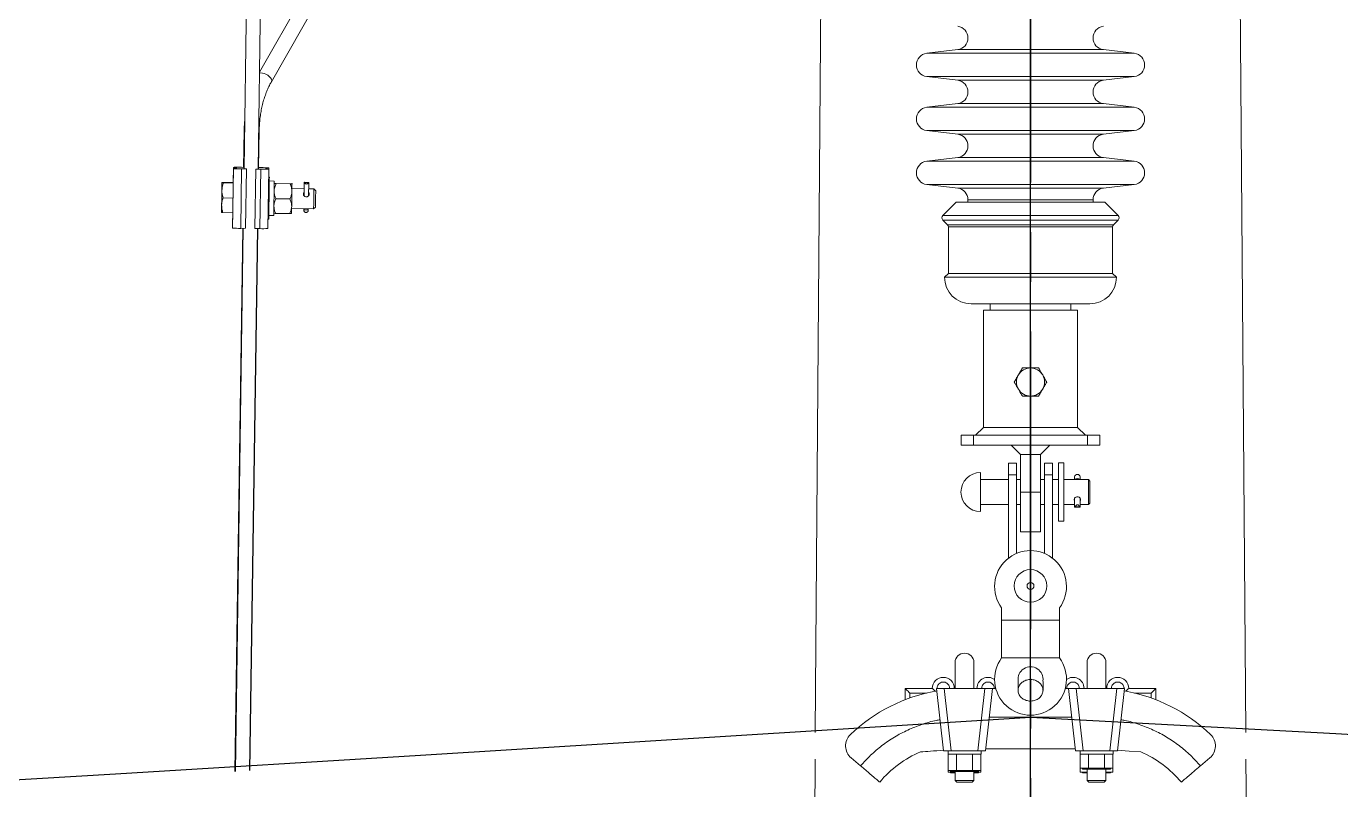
# Model space of a CAD drawing. Header units: millimetres. Extents: x 1587714 to 3094800, y -694377 to -413614.
# Drawn here: x 2205745 to 2206586, y -550197 to -549709 of the extents above; entities that cross this region are included whole.
import ezdxf

# ---------------------------------------------------------------- set-up
doc = ezdxf.new("R2010")
doc.units = ezdxf.units.MM
doc.linetypes.add('CENTER2', pattern=[28.575, 19.05, -3.175, 3.175, -3.175])
doc.layers.add('0_EJES', color=1, linetype='CENTER2')

# ---------------------------------------------------------------- blocks, each defined once
blk = doc.blocks.new('poste ALINEACIÓN vista 1')
at = {"color": 7, "linetype": 'Continuous', "lineweight": 15}
for p, q in [((137.6788, 8585.1144), (131.8002, 9368.3976)), ((-132.2113, 9313.6224), (-137.6788, 8585.1144)), ((-451.4313, 9080.407), (-493.2037, 9007.2507)), ((-485.6416, 9001.1338), (-443.0947, 9075.6472)), ((-501.2828, 9071.0448), (-503.098, 8945.4354)), ((-494.0989, 8945.3048), (-492.2837, 9070.9151)), ((-46.5903, 9021.655), (-66.4097, 9019.2946)), ((66.4097, 9019.2946), (46.5903, 9021.655)), ((-66.4097, 9004.4059), (-46.5903, 9002.0446)), ((46.5903, 9002.0446), (66.4097, 9004.4059)), ((-46.5903, 8987.1558), (-66.4097, 8984.7945)), ((66.4097, 8984.7945), (46.5903, 8987.1558)), ((-503.0528, 8970.0927), (-503.3977, 8946.227)), ((-493.7987, 8946.0887), (-493.4539, 8969.9544)), ((-66.4097, 8969.9057), (-46.5903, 8967.5444)), ((46.5903, 8967.5444), (66.4097, 8969.9057)), ((-46.5903, 8952.6557), (-66.4097, 8950.2944)), ((66.4097, 8950.2944), (46.5903, 8952.6557)), ((-509.8968, 8945.567), (-510.4457, 8907.5755)), ((-509.8968, 8946.3423), (-510.0373, 8936.6196)), ((-507.897, 8945.6729), (-507.897, 8946.1783)), ((-505.3063, 8907.3542), (-504.7573, 8945.3458)), ((-504.7573, 8946.4158), (-503.3958, 8946.3595)), ((-501.5976, 8945.3849), (-504.7573, 8945.3458)), ((-502.1466, 8907.3933), (-501.5976, 8945.3849)), ((-496.1472, 8907.3066), (-495.5982, 8945.2981)), ((-492.4386, 8945.1674), (-495.5982, 8945.2981)), ((-493.7968, 8946.2203), (-492.4386, 8946.2374)), ((-492.9875, 8907.1759), (-492.4386, 8945.1674)), ((-489.2989, 8945.9103), (-489.2989, 8945.4049)), ((-487.8481, 8907.2493), (-487.2991, 8945.2409)), ((-486.9658, 8940.1129), (-487.3731, 8940.1187)), ((-487.3102, 8945.2485), (-487.2991, 8946.0162)), ((-510.03, 8936.3412), (-516.4286, 8936.4337)), ((-510.0261, 8936.6196), (-516.4271, 8936.7121)), ((-483.8265, 8937.6162), (-486.9995, 8937.662)), ((-483.8457, 8936.1075), (-483.8471, 8936.1066)), ((-473.741, 8935.8166), (-482.5793, 8935.9444)), ((-464.7095, 8932.6533), (-472.5146, 8932.7658)), ((-472.4926, 8935.9435), (-472.4704, 8935.9378)), ((-472.4704, 8935.9406), (-472.4729, 8935.9435)), ((-464.671, 8935.2397), (-464.7749, 8928.2483)), ((-464.6485, 8936.7436), (-464.7747, 8928.2473)), ((-464.4176, 8936.8113), (-462.0223, 8936.777)), ((-462.0583, 8936.5128), (-464.3887, 8936.5462)), ((-461.9196, 8928.2035), (-461.7933, 8936.7026)), ((-458.4482, 8932.5627), (-461.8541, 8932.6113)), ((-457.3018, 8931.3821), (-458.4482, 8932.5627)), ((-66.4097, 8935.4056), (-46.5903, 8933.0443)), ((46.5903, 8933.0443), (66.4097, 8935.4056)), ((-510.1697, 8926.6804), (-516.567, 8926.773)), ((-473.8794, 8926.1559), (-482.7176, 8926.2837)), ((-47.5, 8924.0998), (-56.0858, 8915.5139)), ((47.5, 8924.0998), (-47.5, 8924.0998)), ((-40, 8925.5999), (-40, 8924.0998)), ((40, 8924.0998), (40, 8925.5999)), ((56.0858, 8915.5139), (47.5, 8924.0998)), ((-510.3052, 8917.2992), (-516.7039, 8917.3917)), ((-510.3164, 8917.2992), (-510.4457, 8908.3518)), ((-487.3184, 8915.5911), (-484.1454, 8915.5453)), ((-484.1224, 8917.055), (-484.121, 8917.0541)), ((-474.0162, 8916.7746), (-482.8545, 8916.9024)), ((-472.7483, 8916.8891), (-472.7456, 8916.8929)), ((-472.6981, 8920.0667), (-458.6317, 8919.8636)), ((-464.8976, 8919.6595), (-464.8934, 8919.9542)), ((-462.0509, 8919.6185), (-462.0466, 8919.9132)), ((-458.6317, 8919.8636), (-457.4517, 8921.0099)), ((-510.4346, 8908.3432), (-510.4457, 8908.3518)), ((-503.9593, 8907.3714), (-508.9783, 8560.047)), ((-503.6479, 8907.3752), (-508.6668, 8560.068)), ((-502.1466, 8907.3933), (-505.3063, 8907.3542)), ((-499.6571, 8560.6745), (-494.6489, 8907.2446)), ((-499.368, 8560.6936), (-494.3602, 8907.2331)), ((-492.9875, 8907.1759), (-496.1472, 8907.3066)), ((-487.7629, 8913.1469), (-487.3555, 8913.1411)), ((-56.0858, 8912.6862), (-53.0858, 8909.686)), ((-52.5, 8908.2717), (-52.5, 8878.6)), ((52.5, 8878.6), (52.5, 8908.2717)), ((53.0858, 8909.686), (56.0858, 8912.6862)), ((-52.5, 8878.6), (-55, 8876.1004)), ((-55, 8876.1004), (55, 8876.1004)), ((-52.5, 8878.6), (52.5, 8878.6)), ((55, 8876.1004), (52.5, 8878.6)), ((-30.15, 8855.0996), (-30.15, 8780.0997)), ((-30.15, 8855.0996), (0, 8855.0996)), ((-25.75, 8859.1002), (-25.75, 8855.0996)), ((0, 8855.0996), (30.15, 8855.0996)), ((25.75, 8855.0996), (25.75, 8859.1002)), ((30.15, 8780.0997), (30.15, 8855.0996)), ((-30.15, 8780.0997), (-35.15, 8775.0996)), ((30.15, 8780.0997), (-30.15, 8780.0997)), ((35.15, 8775.0996), (30.15, 8780.0997)), ((-44.45, 8768.7501), (-44.45, 8775.0996)), ((-44.45, 8775.0996), (-36.45, 8775.0996)), ((-36.45, 8775.0996), (-36.45, 8768.7501)), ((-36.45, 8775.0996), (36.45, 8775.0996)), ((36.45, 8768.7501), (36.45, 8775.0996)), ((36.45, 8775.0996), (44.45, 8775.0996)), ((44.45, 8775.0996), (44.45, 8768.7501)), ((-36.45, 8768.7501), (-44.45, 8768.7501)), ((-36.45, 8768.7501), (36.45, 8768.7501)), ((-12.35, 8768.7501), (-6.35, 8762.7496)), ((6.35, 8762.7496), (-6.35, 8762.7496)), ((-6.35, 8762.7496), (-6.35, 8738.7503)), ((6.35, 8762.7496), (12.35, 8768.7501)), ((6.35, 8762.7496), (6.35, 8738.7503)), ((44.45, 8768.7501), (36.45, 8768.7501)), ((-9, 8757.286), (-14, 8757.286)), ((-14, 8757.286), (-14, 8749.8435)), ((-9, 8749.8435), (-9, 8757.286)), ((14, 8757.286), (9, 8757.286)), ((9, 8749.8435), (9, 8757.286)), ((14, 8749.8435), (14, 8757.286)), ((21.4036, 8757.4061), (18, 8757.4061)), ((18, 8757.4061), (18, 8720.0936)), ((21.4036, 8757.4061), (21.4036, 8720.0936)), ((-32, 8751.2501), (-32, 8726.2496)), ((-14, 8746.7498), (-32, 8746.7498)), ((-14, 8749.8435), (-14, 8696.5426)), ((-9, 8749.8435), (-14, 8749.8435)), ((-9, 8699.4599), (-9, 8749.8435)), ((-6.35, 8746.7498), (-9, 8746.7498)), ((9, 8746.7498), (6.35, 8746.7498)), ((9, 8749.8435), (14, 8749.8435)), ((9, 8699.4599), (9, 8749.8435)), ((14, 8696.5426), (14, 8749.8435)), ((18, 8746.7498), (14, 8746.7498)), ((37, 8746.7498), (21.4036, 8746.7498)), ((28.1797, 8748.474), (28.1797, 8746.9405)), ((28.1797, 8746.9405), (28.1855, 8746.9538)), ((28.1797, 8746.9405), (28.1797, 8746.7498)), ((28.1855, 8746.9538), (28.1855, 8746.7498)), ((31.8146, 8746.9538), (31.8146, 8746.7498)), ((31.8146, 8746.9538), (31.8203, 8746.9405)), ((31.8203, 8746.9405), (31.8203, 8748.474)), ((31.8203, 8746.7498), (31.8203, 8746.9405)), ((38, 8745.7503), (37, 8746.7498)), ((37, 8745.18), (37, 8746.7498)), ((38, 8745.7503), (38, 8744.3761)), ((6.35, 8738.7503), (-6.35, 8738.7503)), ((-6.35, 8738.7503), (-6.35, 8713.3502)), ((6.35, 8738.7503), (6.35, 8713.3502)), ((37, 8730.75), (37, 8745.18)), ((38, 8744.3761), (38, 8731.7504)), ((-32, 8730.75), (-14, 8730.75)), ((-9, 8730.75), (-6.35, 8730.75)), ((6.35, 8730.75), (9, 8730.75)), ((14, 8730.75), (18, 8730.75)), ((21.4036, 8730.75), (28.1797, 8730.75)), ((28.1797, 8734.6429), (28.1797, 8729.1774)), ((31.5203, 8729.1487), (28.4797, 8729.1487)), ((28.5164, 8729.2556), (31.4836, 8729.2556)), ((31.8203, 8729.1774), (31.8203, 8734.6429)), ((31.8203, 8730.75), (37, 8730.75)), ((37, 8730.75), (38, 8731.7504)), ((-6.35, 8713.3502), (6.35, 8713.3502)), ((18, 8720.0936), (21.4036, 8720.0936)), ((-18.5, 8656.8593), (-18.5, 8664.6289)), ((18.5, 8664.6289), (18.5, 8656.8593)), ((-18.5, 8656.8593), (18.5, 8656.8593)), ((-18.5, 8632.8267), (-18.5, 8656.8593)), ((18.5, 8656.8593), (18.5, 8632.8267)), ((-48.225, 8629.7501), (-48.225, 8613.2497)), ((-36.225, 8613.2497), (-36.225, 8629.7501)), ((-18.5, 8632.8267), (-18.5, 8632.7704)), ((-18.5, 8632.8267), (18.5, 8632.8267)), ((18.5, 8632.7704), (18.5, 8632.8267)), ((36.2213, 8629.7501), (36.2213, 8613.2497)), ((48.2213, 8613.2497), (48.2213, 8629.7501)), ((-80.225, 8613.2497), (-62.8202, 8613.2497)), ((-80.225, 8613.2497), (-80.225, 8605.9712)), ((-60.225, 8613.2497), (-55.6017, 8573.2497)), ((-55.2925, 8613.2497), (-60.225, 8613.2497)), ((-50.6692, 8573.2497), (-55.2925, 8613.2497)), ((-29.1575, 8613.2497), (-55.2925, 8613.2497)), ((-29.1575, 8613.2497), (-33.7808, 8573.2497)), ((-24.225, 8613.2497), (-29.1575, 8613.2497)), ((-24.225, 8613.2497), (-28.8482, 8573.2497)), ((-24.225, 8613.2497), (-22.2424, 8613.2497)), ((-8, 8616.7811), (-8, 8612.0061)), ((8, 8612.0061), (8, 8616.7811)), ((22.2424, 8613.2497), (24.2213, 8613.2497)), ((24.2213, 8613.2497), (28.8445, 8573.2497)), ((29.1538, 8613.2497), (24.2213, 8613.2497)), ((33.777, 8573.2497), (29.1538, 8613.2497)), ((55.2888, 8613.2497), (29.1538, 8613.2497)), ((55.2888, 8613.2497), (50.6655, 8573.2497)), ((60.2213, 8613.2497), (55.2888, 8613.2497)), ((60.2213, 8613.2497), (55.598, 8573.2497)), ((62.8165, 8613.2497), (80.2213, 8613.2497)), ((80.2213, 8613.2497), (80.2213, 8605.9722)), ((-55.6017, 8573.2497), (-50.6692, 8573.2497)), ((-52.775, 8573.2497), (-52.775, 8571.1497)), ((-31.675, 8571.1497), (-52.775, 8571.1497)), ((-52.6173, 8560.7241), (-52.6173, 8571.1497)), ((-50.6692, 8573.2497), (-33.7808, 8573.2497)), ((-47.4211, 8560.7241), (-47.4211, 8571.1497)), ((-37.0288, 8560.7241), (-37.0288, 8571.1497)), ((-33.7808, 8573.2497), (-28.8482, 8573.2497)), ((-31.8327, 8560.7241), (-31.8327, 8571.1497)), ((-31.675, 8571.1497), (-31.675, 8573.2497)), ((-28.6932, 8574.5915), (28.6894, 8574.5915)), ((28.8445, 8573.2497), (33.777, 8573.2497)), ((31.6713, 8573.2497), (31.6713, 8571.1497)), ((52.7713, 8571.1497), (31.6713, 8571.1497)), ((31.829, 8562.1976), (31.829, 8571.1497)), ((33.777, 8573.2497), (50.6655, 8573.2497)), ((37.0251, 8562.1976), (37.0251, 8571.1497)), ((47.4174, 8562.1976), (47.4174, 8571.1497)), ((50.6655, 8573.2497), (55.598, 8573.2497)), ((52.6136, 8562.1976), (52.6136, 8571.1497)), ((52.7713, 8571.1497), (52.7713, 8573.2497)), ((-137.8068, 8568.0665), (-141.5448, 8069.9996)), ((-114.7805, 8568.8199), (-108.6965, 8563.6538)), ((-52.6173, 8560.7241), (-50.0192, 8560.7241)), ((-52.6173, 8559.7504), (-52.6173, 8560.7241)), ((-51.225, 8560.7241), (-51.225, 8560.1243)), ((-50.0192, 8560.7241), (-47.4211, 8560.7241)), ((-42.225, 8560.7241), (-47.4211, 8560.7241)), ((-37.0288, 8560.7241), (-42.225, 8560.7241)), ((-37.0288, 8560.7241), (-34.4308, 8560.7241)), ((-34.4308, 8560.7241), (-31.8327, 8560.7241)), ((-33.225, 8560.1243), (-33.225, 8560.7241)), ((-31.8327, 8559.7504), (-31.8327, 8560.7241)), ((31.829, 8559.7504), (31.829, 8562.1976)), ((34.4271, 8562.1976), (31.829, 8562.1976)), ((33.2213, 8562.1976), (33.2213, 8561.5977)), ((33.2213, 8561.5977), (51.2213, 8561.5977)), ((37.0251, 8562.1976), (34.4271, 8562.1976)), ((36.2213, 8561.5977), (36.2213, 8554.2496)), ((37.0251, 8562.1976), (42.2213, 8562.1976)), ((42.2213, 8562.1976), (47.4174, 8562.1976)), ((47.4174, 8562.1976), (50.0155, 8562.1976)), ((48.2213, 8554.2496), (48.2213, 8561.5977)), ((50.0155, 8562.1976), (52.6136, 8562.1976)), ((51.2213, 8561.5977), (51.2213, 8562.1976)), ((52.6136, 8559.7504), (52.6136, 8562.1976)), ((114.7805, 8568.8199), (108.6965, 8563.6538)), ((141.5448, 8069.9996), (137.8068, 8568.0665)), ((-52.6173, 8559.7504), (-50.0192, 8559.7504)), ((-51.225, 8560.1243), (-33.225, 8560.1243)), ((-51.225, 8559.7504), (-51.225, 8559.1496)), ((-51.225, 8559.1496), (-48.225, 8559.1496)), ((-50.0192, 8559.7504), (-48.225, 8559.7504)), ((-48.225, 8560.1243), (-48.225, 8554.2496)), ((-48.225, 8554.2496), (-47.225, 8553.2502)), ((-48.225, 8554.2496), (-36.225, 8554.2496)), ((-47.225, 8553.2502), (-37.225, 8553.2502)), ((-37.225, 8553.2502), (-36.225, 8554.2496)), ((-36.225, 8554.2496), (-36.225, 8560.1243)), ((-34.4308, 8559.7504), (-36.225, 8559.7504)), ((-36.225, 8559.1496), (-33.225, 8559.1496)), ((-31.8327, 8559.7504), (-34.4308, 8559.7504)), ((-33.225, 8559.1496), (-33.225, 8559.7504)), ((31.829, 8559.7504), (34.4271, 8559.7504)), ((33.2213, 8559.7504), (33.2213, 8559.1496)), ((33.2213, 8559.1496), (36.2213, 8559.1496)), ((34.4271, 8559.7504), (36.2213, 8559.7504)), ((36.2213, 8554.2496), (37.2213, 8553.2502)), ((36.2213, 8554.2496), (48.2213, 8554.2496)), ((37.2213, 8553.2502), (47.2213, 8553.2502)), ((47.2213, 8553.2502), (48.2213, 8554.2496)), ((48.2213, 8559.7504), (50.0155, 8559.7504)), ((48.2213, 8559.1496), (51.2213, 8559.1496)), ((50.0155, 8559.7504), (52.6136, 8559.7504)), ((51.2213, 8559.1496), (51.2213, 8559.7504))]:
    blk.add_line(p, q, dxfattribs=at)
at = {"color": 8, "linetype": 'Continuous', "lineweight": 15}
for p, q in [((-66.4097, 9019.2946), (66.4097, 9019.2946)), ((46.5903, 9021.655), (-46.5903, 9021.655)), ((-66.4097, 9004.4059), (66.4097, 9004.4059)), ((-46.5903, 9002.0446), (46.5903, 9002.0446)), ((-66.4097, 8984.7945), (66.4097, 8984.7945)), ((46.5903, 8987.1558), (-46.5903, 8987.1558)), ((-66.4097, 8969.9057), (66.4097, 8969.9057)), ((-46.5903, 8967.5444), (46.5903, 8967.5444)), ((-66.4097, 8950.2944), (66.4097, 8950.2944)), ((46.5903, 8952.6557), (-46.5903, 8952.6557)), ((-508.7758, 8945.6271), (-508.7668, 8946.2498)), ((-507.9044, 8945.6681), (-507.897, 8946.1783)), ((-503.0984, 8945.4354), (-503.0974, 8945.5022)), ((-488.438, 8945.3334), (-488.429, 8945.9561)), ((-464.7706, 8928.2435), (-464.6444, 8936.7303)), ((-461.9239, 8928.1996), (-461.7977, 8936.6893)), ((-66.4097, 8935.4056), (66.4097, 8935.4056)), ((-46.5903, 8933.0443), (46.5903, 8933.0443)), ((40, 8925.5999), (-40, 8925.5999)), ((-56.0858, 8915.5139), (56.0858, 8915.5139)), ((-56.0858, 8912.6862), (56.0858, 8912.6862)), ((-53.0858, 8909.686), (53.0858, 8909.686)), ((52.5, 8908.2717), (-52.5, 8908.2717)), ((28.1855, 8748.5322), (28.1855, 8746.9538)), ((31.8146, 8748.5322), (31.8146, 8746.9538)), ((28.1855, 8734.6524), (28.1855, 8729.1831)), ((31.8146, 8734.6591), (31.8146, 8729.1831)), ((-77.225, 8607.0889), (-77.225, 8610.2504)), ((-77.225, 8610.2504), (-66.618, 8610.2504)), ((66.618, 8610.2504), (77.2213, 8610.2504)), ((77.2213, 8610.2504), (77.2213, 8607.0899)), ((-26.3632, 8594.7503), (26.3595, 8594.7503))]:
    blk.add_line(p, q, dxfattribs=at)
at = {"color": 8, "linetype": 'Continuous', "lineweight": 15, "flags": 128}
for points in [[(-493.2142, 9006.524), (-492.4671, 9006.6975), (-491.4415, 9006.6699), (-490.2948, 9006.4086), (-489.1122, 9005.9327), (-487.9813, 9005.2766), (-486.9861, 9004.4907), (-486.2003, 9003.6324), (-485.6821, 9002.7646), (-485.4702, 9001.953), (-485.5801, 9001.2568), (-485.6414, 9001.1338)], [(-503.0528, 8970.0927), (-502.9379, 8970.0755), (-502.7421, 8970.0621)], [(-493.743, 8969.9334), (-493.5407, 8969.941), (-493.4539, 8969.9544)]]:
    blk.add_lwpolyline(points, dxfattribs=at)
at = {"color": 7, "linetype": 'Continuous', "lineweight": 15, "flags": 128}
for points in [[(-508.7668, 8946.2498), (-509.4863, 8946.2899), (-509.8513, 8946.3261), (-509.85, 8946.3576), (-509.4825, 8946.3834), (-508.7608, 8946.4034), (-507.7081, 8946.4148), (-506.3591, 8946.4186), (-504.7573, 8946.4158)], [(-504.7573, 8945.3458), (-506.3591, 8945.3887), (-507.7081, 8945.4316), (-508.7608, 8945.4736), (-509.4825, 8945.5136), (-509.85, 8945.5508), (-509.8513, 8945.5823), (-509.4863, 8945.608), (-508.7668, 8945.6271)], [(-503.3971, 8946.2708), (-503.4563, 8946.268), (-503.5865, 8946.2565), (-503.5691, 8946.2432), (-503.4045, 8946.2279), (-503.0974, 8946.2107)], [(-503.0974, 8945.5022), (-503.4045, 8945.4945), (-503.5691, 8945.484), (-503.5865, 8945.4707), (-503.4563, 8945.4554), (-503.1822, 8945.4392), (-502.7723, 8945.4211), (-502.2389, 8945.403), (-501.5976, 8945.3849)], [(-495.5982, 8945.2981), (-494.957, 8945.2981), (-494.4235, 8945.3009), (-494.0136, 8945.3067), (-493.7396, 8945.3152), (-493.6093, 8945.3267), (-493.6267, 8945.34), (-493.7914, 8945.3553), (-494.0984, 8945.3725)], [(-494.0984, 8946.081), (-493.7914, 8946.0887), (-493.6267, 8946.0992), (-493.6093, 8946.1125), (-493.7396, 8946.1278), (-493.7981, 8946.1316)], [(-492.4386, 8946.2374), (-490.8368, 8946.1945), (-489.4877, 8946.1516), (-488.4351, 8946.1097), (-487.7133, 8946.0696), (-487.3458, 8946.0324), (-487.3445, 8946.0009), (-487.7095, 8945.9752), (-488.429, 8945.9561)], [(-488.429, 8945.3334), (-487.7095, 8945.2933), (-487.3445, 8945.2571), (-487.3458, 8945.2256), (-487.7133, 8945.1998), (-488.4351, 8945.1798), (-489.4877, 8945.1684), (-490.8368, 8945.1646), (-492.4386, 8945.1674)], [(-486.9658, 8940.1129), (-486.9658, 8940.111), (-486.9685, 8939.8926), (-486.9763, 8939.3128), (-486.9893, 8938.3858), (-487.0069, 8937.1394), (-487.0287, 8935.6059), (-487.0541, 8933.8263), (-487.0824, 8931.8513), (-487.1128, 8929.7341), (-487.1445, 8927.5321), (-487.1767, 8925.3043), (-487.2085, 8923.1137), (-487.2389, 8921.0185), (-487.2672, 8919.0758), (-487.2926, 8917.3402), (-487.3144, 8915.8572), (-487.332, 8914.668), (-487.3449, 8913.8049), (-487.3529, 8913.2918), (-487.3555, 8913.1411)], [(-517.3485, 8931.6157), (-517.3647, 8930.4847), (-517.3818, 8929.2954), (-517.3994, 8928.0671), (-517.4174, 8926.8225), (-517.4354, 8925.5818), (-517.453, 8924.3668), (-517.47, 8923.1976), (-517.4861, 8922.0942)], [(-517.4837, 8922.5119), (-517.4675, 8923.643), (-517.4504, 8924.8322), (-517.4327, 8926.0606), (-517.4148, 8927.3051), (-517.3968, 8928.5458), (-517.3792, 8929.7608), (-517.3622, 8930.93), (-517.3461, 8932.0334)], [(-517.2785, 8936.5844), (-517.2798, 8936.4718), (-517.2835, 8936.1981), (-517.2895, 8935.768), (-517.2976, 8935.1882), (-517.3078, 8934.4701), (-517.3198, 8933.6261), (-517.3334, 8932.6686), (-517.3485, 8931.6157)], [(-517.3461, 8932.0334), (-517.3313, 8933.051), (-517.3178, 8933.9665), (-517.3061, 8934.7638), (-517.2963, 8935.4295), (-517.2885, 8935.9521), (-517.2829, 8936.323), (-517.2795, 8936.5348), (-517.2785, 8936.5844)], [(-483.8265, 8937.6162), (-483.827, 8937.5685), (-483.8318, 8937.2061), (-483.8416, 8936.5004), (-483.856, 8935.4743), (-483.8747, 8934.1592), (-483.897, 8932.5989), (-483.9221, 8930.8442), (-483.9493, 8928.9511), (-483.9777, 8926.9809), (-484.0064, 8924.9982), (-484.0344, 8923.067), (-484.0608, 8921.2493), (-484.0849, 8919.6042), (-484.1057, 8918.1851), (-484.1226, 8917.0369), (-484.1351, 8916.1986), (-484.1428, 8915.697), (-484.1454, 8915.5453)], [(-472.678, 8921.4467), (-472.6619, 8922.5501), (-472.6449, 8923.7193), (-472.6273, 8924.9343), (-472.6093, 8926.175), (-472.5914, 8927.4205), (-472.5737, 8928.6479), (-472.5565, 8929.8371), (-472.5403, 8930.9682)], [(-472.5403, 8930.9682), (-472.5253, 8932.021), (-472.5116, 8932.9785), (-472.4996, 8933.8235), (-472.4895, 8934.5416), (-472.4814, 8935.1205), (-472.4754, 8935.5506), (-472.4717, 8935.8243), (-472.4704, 8935.9378)], [(-458.6317, 8919.8636), (-458.6306, 8919.9227), (-458.6247, 8920.3109), (-458.6138, 8921.0423), (-458.5987, 8922.0742), (-458.5801, 8923.3474), (-458.5592, 8924.7864), (-458.5372, 8926.3085), (-458.5153, 8927.8249), (-458.4949, 8929.2477), (-458.477, 8930.4942), (-458.4629, 8931.4917), (-458.4533, 8932.1831), (-458.4486, 8932.5274), (-458.4482, 8932.5627)], [(-457.4517, 8921.0099), (-457.4493, 8921.1549), (-457.442, 8921.6412), (-457.4303, 8922.4375), (-457.4149, 8923.4904), (-457.3969, 8924.7273), (-457.3775, 8926.0653), (-457.3581, 8927.411), (-457.34, 8928.6746), (-457.3243, 8929.7694), (-457.3122, 8930.621), (-457.3046, 8931.1703), (-457.3018, 8931.3811), (-457.3018, 8931.3821)], [(-517.4837, 8922.5119), (-517.4988, 8921.4591), (-517.5125, 8920.5016), (-517.5244, 8919.6576), (-517.5346, 8918.9395), (-517.5427, 8918.3596), (-517.5486, 8917.9295), (-517.5523, 8917.6558), (-517.5537, 8917.5433)], [(-517.4861, 8922.0942), (-517.501, 8921.0767), (-517.5144, 8920.1611), (-517.5261, 8919.3639), (-517.5359, 8918.6982), (-517.5437, 8918.1756), (-517.5494, 8917.8046), (-517.5527, 8917.5929), (-517.5537, 8917.5433)], [(-472.7456, 8916.8957), (-472.7446, 8916.9453), (-472.7413, 8917.1571), (-472.7356, 8917.528), (-472.7278, 8918.0506), (-472.718, 8918.7163), (-472.7062, 8919.5136), (-472.6928, 8920.4291), (-472.678, 8921.4467)], [(-462.065, 8918.6629), (-462.0635, 8918.7611), (-462.0585, 8919.0978), (-462.0509, 8919.6185)], [(-80.225, 8613.2497), (-80.1673, 8613.1924), (-79.9966, 8613.0217), (-79.7194, 8612.7442), (-79.3463, 8612.3713), (-78.8917, 8611.9164), (-78.373, 8611.3976), (-77.8103, 8610.835), (-77.225, 8610.2504)], [(77.2213, 8610.2504), (77.7422, 8610.7711), (78.2473, 8611.2765), (78.7213, 8611.7505), (79.1496, 8612.1787), (79.5194, 8612.5478), (79.8194, 8612.8482), (80.0404, 8613.0694), (80.1757, 8613.2048), (80.2213, 8613.2497)], [(55.645, 8573.6569), (63.154, 8573.1448), (70.4934, 8572.6451)]]:
    blk.add_lwpolyline(points, dxfattribs=at)
at = {"color": 7, "linetype": 'Continuous', "lineweight": 15}
for radius in [10.4648, 2.2147]:
    blk.add_circle((0, 8678.75), radius, dxfattribs=at)
for centre, radius, start, end in [((-47.5, 9029.1), 7.5, 276.9667647, 83.0332353), ((47.5, 9029.1), 7.5, 96.9667647, 263.0332353), ((-65.5, 9011.85), 7.5, 96.9667647, 263.0332353), ((65.5, 9011.85), 7.5, 276.9667647, 83.0332353), ((-47.5, 8994.6), 7.5, 276.9667647, 83.0332353), ((47.5, 8994.6), 7.5, 96.9667647, 263.0332353), ((-65.5, 8977.35), 7.5, 96.9667647, 263.0332353), ((65.5, 8977.35), 7.5, 276.9667647, 83.0332353), ((-47.5, 8960.1), 7.5, 276.9667647, 83.0332353), ((47.5, 8960.1), 7.5, 96.9667647, 263.0332353), ((-65.5, 8942.85), 7.5, 96.9667647, 263.0332353), ((65.5, 8942.85), 7.5, 276.9667647, 83.0332353), ((-508.7301, 8941.371), 4.879, 80.1676555, 90.4311373), ((-508.5953, 8950.6548), 5.0307, 268.045699, 277.9790517), ((-488.6005, 8940.9276), 5.0314, 88.0459086, 97.9784301), ((-488.4657, 8950.213), 4.8798, 260.1684951, 270.4309389), ((-47.5, 8925.6), 7.5, 0, 83.0332353), ((47.5, 8925.6), 7.5, 96.9667647, 180), ((-463.4489, 8921.3964), 2.2618, 230.1698009, 308.1796151), ((-54.6716, 8914.1), 2, 135, 225), ((54.6716, 8914.1), 2, 315, 45), ((-505.4566, 8963.6658), 56.3118, 264.9169895, 270.1528698), ((-491.2279, 8963.9054), 56.7568, 268.2233384, 273.4138572), ((-54.5, 8908.2716), 2, 0, 45), ((54.5, 8908.2716), 2, 135, 180), ((-38, 8876.1), 17, 180, 270), ((38, 8876.1), 17, 270, 0), ((0, 8809.1), 9, 150, 210), ((0, 8809.1), 9, 90, 150), ((0, 8809.1), 9, 30, 90), ((0, 8809.1), 9, 330, 30), ((0, 8809.1), 9, 210, 270), ((0, 8809.1), 9, 270, 330), ((-32, 8738.75), 12.5, 90, 270), ((28.4797, 8748.4736), 0.3, 168.7646984, 180), ((30, 8748.1716), 1.85, 11.2353016, 168.7646984), ((30, 8742.7098), 4.6157, 66.8508267, 113.1491733), ((31.5203, 8748.4736), 0.3, 0, 11.2353016), ((0, 8678.2941), 23, 323.5473182, 216.4526818), ((-42.225, 8629.75), 6, 0, 180), ((0, 8619.1044), 23, 143.5473182, 36.4526818), ((42.2213, 8629.75), 6, 0, 180), ((-55.7914, 8613.25), 7.0288, 0, 180), ((-27.2123, 8613.25), 7.0288, 53.1688475, 180), ((0, 8619.1044), 8, 351.8703518, 188.1296593), ((27.2086, 8613.25), 7.0288, 0, 126.7929304), ((55.7877, 8613.25), 7.0288, 0, 180), ((-41.5, 8506.5981), 106.6519, 100.0095271, 133.727004), ((41.5, 8506.5981), 106.6519, 46.272996, 79.992465), ((-108.308, 8576.4428), 10, 133.727004, 229.6656879), ((108.308, 8576.4428), 10, 310.3343121, 46.272996), ((-41.5, 8506.5981), 72.1519, 113.5502591, 139.6625587), ((41.5, 8506.5981), 72.1519, 40.3370873, 66.3002151)]:
    blk.add_arc(centre, radius, start, end, dxfattribs=at)
for centre, major_axis, ratio, start_param, end_param in [((-464.4185, 8936.7405), (0.23, -0.0033), 0.3073183, 1.57117447, 3.33329992), ((-463.2199, 8936.7945), (1.4498, -0.0211), 0.3073183, 3.33329992, 3.77933843), ((-463.202, 8937.9992), (0.0362, 2.47), 0.58697641, 2.20828638, 4.07514376), ((-463.2199, 8936.7945), (1.4498, -0.0211), 0.3073183, 5.64619581, 6.09223432), ((-462.0233, 8936.7059), (0.23, -0.0033), 0.3073183, 6.09223432, 7.85435978), ((28.4797, 8729.1778), (0.3, 0), 0.0970864, 2.94549965, 4.71238898), ((30, 8729.1485), (1.85, 0), 0.0970864, 2.50131346, 2.94549965), ((30, 8727.2239), (0, 3.4011), 0.54393993, 5.35266817, 7.21370244), ((30, 8729.1485), (1.85, 0), 0.0970864, 0.19609301, 0.64027919), ((31.5203, 8729.1778), (0.3, 0), 0.0970864, 4.71238898, 6.47927831)]:
    blk.add_ellipse(centre, major_axis=major_axis, ratio=ratio, start_param=start_param, end_param=end_param, dxfattribs=at)
for points, knots in [([(-493.4539, 8969.9544), (-493.4393, 8970.6094), (-493.3966, 8972.5239), (-493.1833, 8975.6913), (-492.7527, 8979.4217), (-492.1369, 8983.0854), (-491.3454, 8986.6553), (-490.3834, 8990.1048), (-489.2609, 8993.4101), (-487.9862, 8996.5439), (-486.7652, 8999.1101), (-485.9485, 9000.581), (-485.6416, 9001.1338)], [0, 0, 0, 0, 0.05720284, 0.16720104, 0.27718313, 0.38707294, 0.49688884, 0.60652378, 0.71597859, 0.82524822, 0.93432137, 1, 1, 1, 1]), ([(-502.6375, 8977.2986), (-502.7536, 8976.0076), (-502.969, 8973.6131), (-503.0264, 8971.2032), (-503.0528, 8970.0927)], [0, 0, 0, 0, 0.53917989, 1, 1, 1, 1]), ([(-517.3485, 8931.6157), (-517.228, 8932.8745), (-517.0716, 8934.508), (-516.5486, 8936.0744), (-516.4286, 8936.4337)], [0, 0, 0, 0, 0.77060188, 1, 1, 1, 1]), ([(-516.567, 8926.773), (-516.8923, 8927.9782), (-517.324, 8929.5774), (-517.3436, 8931.2128), (-517.3485, 8931.6157)], [0, 0, 0, 0, 0.7536603, 1, 1, 1, 1]), ([(-517.2785, 8936.5844), (-517.2775, 8936.5879), (-517.2696, 8936.6145), (-517.0836, 8936.6569), (-516.6472, 8936.6936), (-516.4271, 8936.7121)], [0, 0, 0, 0, 0.070096751, 0.530786031, 1, 1, 1, 1]), ([(-516.4286, 8936.4337), (-516.6662, 8936.4594), (-517.1458, 8936.5112), (-517.234, 8936.5598), (-517.2785, 8936.5844)], [0, 0, 0, 0, 0.49545736, 1, 1, 1, 1]), ([(-482.5793, 8935.9444), (-482.9236, 8935.198), (-483.6247, 8933.6779), (-483.9034, 8932.0132), (-483.9179, 8931.1551), (-483.9183, 8931.1322)], [0, 0, 0, 0, 0.48433526, 0.98624599, 1, 1, 1, 1]), ([(-483.9183, 8931.1322), (-483.8797, 8930.4554), (-483.8011, 8929.0775), (-483.2541, 8927.4691), (-482.8386, 8926.551), (-482.7176, 8926.2837)], [0, 0, 0, 0, 0.40628228, 0.82717026, 1, 1, 1, 1]), ([(-483.8484, 8936.1018), (-483.8471, 8936.0986), (-483.8382, 8936.0779), (-483.63, 8936.0358), (-483.1224, 8935.9857), (-482.7136, 8935.9546), (-482.5793, 8935.9444)], [0, 0, 0, 0, 0.06653107, 0.43528226, 0.81454958, 1, 1, 1, 1]), ([(-472.5403, 8930.9682), (-472.5983, 8930.2927), (-472.7163, 8928.9175), (-473.3092, 8927.3255), (-473.7509, 8926.4196), (-473.8794, 8926.1559)], [0, 0, 0, 0, 0.40627298, 0.82716876, 1, 1, 1, 1]), ([(-472.4704, 8935.9378), (-472.4717, 8935.9346), (-472.4807, 8935.9137), (-472.6894, 8935.8766), (-473.1976, 8935.8421), (-473.6067, 8935.8229), (-473.741, 8935.8166)], [0, 0, 0, 0, 0.0665309, 0.43528441, 0.81455071, 1, 1, 1, 1]), ([(-473.741, 8935.8166), (-473.4182, 8935.061), (-472.7609, 8933.522), (-472.5299, 8931.8461), (-472.5401, 8930.9907), (-472.5403, 8930.9682)], [0, 0, 0, 0, 0.48434079, 0.9863951, 1, 1, 1, 1]), ([(-517.4861, 8922.0942), (-517.4834, 8922.2055), (-517.4635, 8923.0476), (-517.2545, 8924.6322), (-516.7976, 8926.055), (-516.567, 8926.773)], [0, 0, 0, 0, 0.07013034, 0.53077772, 1, 1, 1, 1]), ([(-516.7039, 8917.3917), (-516.9305, 8918.1569), (-517.3879, 8919.7012), (-517.4531, 8921.2918), (-517.4861, 8922.0942)], [0, 0, 0, 0, 0.49547742, 1, 1, 1, 1]), ([(-482.7176, 8926.2837), (-483.0619, 8925.5593), (-483.7628, 8924.084), (-484.0409, 8922.464), (-484.0556, 8921.6336), (-484.056, 8921.6117)], [0, 0, 0, 0, 0.48439938, 0.98638148, 1, 1, 1, 1]), ([(-473.8794, 8926.1559), (-473.5565, 8925.4215), (-472.899, 8923.9259), (-472.6676, 8922.3028), (-472.6777, 8921.4689), (-472.678, 8921.4467)], [0, 0, 0, 0, 0.48433642, 0.98624034, 1, 1, 1, 1]), ([(-463.3566, 8927.5349), (-463.562, 8927.5585), (-463.9724, 8927.6054), (-464.5187, 8927.9248), (-464.9425, 8928.3822), (-465.1927, 8928.9387), (-465.2272, 8929.5015), (-465.0799, 8929.9913), (-464.8504, 8930.2254), (-464.7439, 8930.334)], [0, 0, 0, 0, 0.14431257, 0.2884329, 0.43666614, 0.58771486, 0.73450979, 0.87682608, 1, 1, 1, 1]), ([(-461.8887, 8930.293), (-461.7788, 8930.1714), (-461.5452, 8929.9131), (-461.4254, 8929.3948), (-461.498, 8928.8388), (-461.7673, 8928.3111), (-462.2057, 8927.873), (-462.7607, 8927.5817), (-463.1663, 8927.5499), (-463.3566, 8927.5349)], [0, 0, 0, 0, 0.13278721, 0.28233321, 0.42601259, 0.56849988, 0.71545048, 0.86646819, 1, 1, 1, 1]), ([(-517.5537, 8917.5433), (-517.5527, 8917.5398), (-517.5451, 8917.5133), (-517.3596, 8917.4644), (-516.9238, 8917.4161), (-516.7039, 8917.3917)], [0, 0, 0, 0, 0.07009428, 0.53078982, 1, 1, 1, 1]), ([(-484.1195, 8917.0541), (-484.1189, 8917.0528), (-484.1081, 8917.0324), (-483.9027, 8916.9944), (-483.3978, 8916.9436), (-482.9888, 8916.9126), (-482.8545, 8916.9024)], [0, 0, 0, 0, 0.02558531, 0.41051043, 0.80641293, 1, 1, 1, 1]), ([(-484.056, 8921.6117), (-484.0172, 8920.9544), (-483.9382, 8919.6161), (-483.3915, 8918.0532), (-482.9755, 8917.1617), (-482.8545, 8916.9024)], [0, 0, 0, 0, 0.40627247, 0.82728828, 1, 1, 1, 1]), ([(-472.678, 8921.4467), (-472.7358, 8920.7908), (-472.8536, 8919.4553), (-473.446, 8917.9094), (-473.8877, 8917.0304), (-474.0162, 8916.7746)], [0, 0, 0, 0, 0.40631674, 0.82726385, 1, 1, 1, 1]), ([(-472.7456, 8916.8957), (-472.7469, 8916.8926), (-472.756, 8916.8717), (-472.9646, 8916.8363), (-473.4728, 8916.7999), (-473.8819, 8916.7809), (-474.0162, 8916.7746)], [0, 0, 0, 0, 0.06653119, 0.43528007, 0.8145504, 1, 1, 1, 1]), ([(-464.9205, 8919.9551), (-464.9219, 8919.858), (-464.9255, 8919.6023), (-464.9303, 8919.2688), (-464.9331, 8919.062), (-464.9343, 8918.9931), (-464.9342, 8918.9794), (-464.9344, 8918.9709), (-464.9344, 8918.9641), (-464.9344, 8918.9513), (-464.9334, 8918.8627), (-464.918, 8918.7079), (-464.847, 8918.4285), (-464.6803, 8918.1005), (-464.3568, 8917.7683), (-463.9103, 8917.5421), (-463.3913, 8917.4809), (-462.9127, 8917.5999), (-462.5513, 8917.8286), (-462.3128, 8918.0853), (-462.1672, 8918.3363), (-462.0913, 8918.5365), (-462.0696, 8918.651), (-462.0625, 8918.6887)], [0, 0, 0, 0, 0.04988684, 0.13133109, 0.21279446, 0.25394079, 0.27528303, 0.27893821, 0.28096327, 0.28289626, 0.28727075, 0.32532376, 0.36140863, 0.43210636, 0.50825391, 0.59160241, 0.67969375, 0.76623581, 0.83500572, 0.89275163, 0.94125482, 0.98066419, 1, 1, 1, 1]), ([(-464.8998, 8919.8483), (-464.9007, 8919.7881), (-464.9042, 8919.5392), (-464.9095, 8919.1738), (-464.9141, 8918.8342), (-464.9154, 8918.7647), (-464.9154, 8918.7462), (-464.9154, 8918.7459)], [0, 0, 0, 0, 0.09568005, 0.39527195, 0.69488472, 0.99478938, 1, 1, 1, 1]), ([(-464.9016, 8919.6767), (-464.9032, 8919.5712), (-464.9071, 8919.2976), (-464.9122, 8918.9547), (-464.9147, 8918.791), (-464.9152, 8918.758), (-464.9153, 8918.7495), (-464.9153, 8918.7512), (-464.9153, 8918.7516)], [0, 0, 0, 0, 0.204926359, 0.531690994, 0.863221467, 0.946483408, 0.986046184, 1, 1, 1, 1]), ([(-462.0602, 8918.7096), (-462.0602, 8918.7096), (-462.0602, 8918.7096), (-462.06, 8918.7214), (-462.0598, 8918.7391), (-462.0587, 8918.8159), (-462.0586, 8918.8231)], [0, 0, 0, 0, 0.00328271, 0.18242967, 0.92363909, 1, 1, 1, 1]), ([(-37.9674, 8859.1002), (-37.9575, 8859.1002), (-37.9346, 8859.1002), (-37.4305, 8859.1002), (-36.5292, 8859.1002), (-35.2298, 8859.1002), (-33.5677, 8859.1002), (-31.5705, 8859.1002), (-29.05, 8859.1002), (-25.9375, 8859.1002), (-22.2478, 8859.1002), (-19.5477, 8859.1002), (-18.2182, 8859.1002)], [0, 0, 0, 0, 0.07381602, 0.17019362, 0.26655657, 0.36293259, 0.45929368, 0.5536642, 0.64801837, 0.76872691, 0.8861238, 1, 1, 1, 1]), ([(-18.2182, 8859.1002), (-16.8363, 8859.1002), (-14.03, 8859.1002), (-9.4654, 8859.1002), (-5.0287, 8859.1002), (-0.8374, 8859.1002), (3.0324, 8859.1002), (6.8984, 8859.1002), (10.7176, 8859.1002), (14.4234, 8859.1002), (17.9502, 8859.1002), (21.267, 8859.1002), (24.6279, 8859.1002), (27.9099, 8859.1002), (30.9356, 8859.1002), (33.4314, 8859.1002), (35.4231, 8859.1002), (36.916, 8859.1002), (37.7242, 8859.1002), (38.0346, 8859.1002), (37.9776, 8859.1002), (37.9674, 8859.1002)], [0, 0, 0, 0, 0.05889192, 0.11960332, 0.18201813, 0.23081787, 0.27961119, 0.32944931, 0.37928065, 0.42911924, 0.47895032, 0.52774984, 0.57654392, 0.63896461, 0.69967731, 0.75856124, 0.81745046, 0.87816437, 0.94057806, 0.98937928, 1, 1, 1, 1]), ([(-7.7942, 8813.6004), (-7.8558, 8813.4936), (-8.3217, 8812.6854), (-9.2016, 8811.1627), (-9.993, 8809.7918), (-10.3923, 8809.1)], [0, 0, 0, 0, 0.07015531, 0.53082231, 1, 1, 1, 1]), ([(-5.1961, 8818.0999), (-5.6181, 8817.3689), (-6.4695, 8815.894), (-7.35, 8814.3695), (-7.7942, 8813.6004)], [0, 0, 0, 0, 0.49553939, 1, 1, 1, 1]), ([(0, 8818.0999), (-0.1232, 8818.0999), (-1.0559, 8818.0999), (-2.8145, 8818.0999), (-4.3974, 8818.0999), (-5.1961, 8818.0999)], [0, 0, 0, 0, 0.07009193, 0.53078205, 1, 1, 1, 1]), ([(5.1962, 8818.0999), (4.3523, 8818.0999), (2.6491, 8818.0999), (0.8884, 8818.0999), (0, 8818.0999)], [0, 0, 0, 0, 0.49545712, 1, 1, 1, 1]), ([(7.7942, 8813.6004), (7.6005, 8813.9358), (6.7213, 8815.4579), (5.8643, 8816.9424), (5.1962, 8818.0999)], [0, 0, 0, 0, 0.220309651, 1, 1, 1, 1]), ([(10.3923, 8809.1), (10.2263, 8809.3876), (9.3805, 8810.8524), (8.501, 8812.376), (7.7942, 8813.6004)], [0, 0, 0, 0, 0.19632388, 1, 1, 1, 1]), ([(-10.3923, 8809.1), (-9.7239, 8807.9427), (-8.8666, 8806.4581), (-7.9879, 8804.9353), (-7.7942, 8804.5996)], [0, 0, 0, 0, 0.7795682, 1, 1, 1, 1]), ([(-7.7942, 8804.5996), (-7.0874, 8803.3755), (-6.2079, 8801.8523), (-5.3622, 8800.3878), (-5.1961, 8800.1002)], [0, 0, 0, 0, 0.80364557, 1, 1, 1, 1]), ([(5.1962, 8800.1002), (5.6181, 8800.8311), (6.4695, 8802.3061), (7.35, 8803.8306), (7.7942, 8804.5996)], [0, 0, 0, 0, 0.4955366, 1, 1, 1, 1]), ([(7.7942, 8804.5996), (7.8558, 8804.7065), (8.3217, 8805.5146), (9.2016, 8807.0374), (9.993, 8808.4083), (10.3923, 8809.1)], [0, 0, 0, 0, 0.07015531, 0.53082231, 1, 1, 1, 1]), ([(-5.1961, 8800.1002), (-4.3523, 8800.1002), (-2.649, 8800.1002), (-0.8883, 8800.1002), (0, 8800.1002)], [0, 0, 0, 0, 0.49545712, 1, 1, 1, 1]), ([(0, 8800.1002), (0.1232, 8800.1002), (1.0559, 8800.1002), (2.8145, 8800.1002), (4.3974, 8800.1002), (5.1962, 8800.1002)], [0, 0, 0, 0, 0.07008628, 0.53078204, 1, 1, 1, 1]), ([(28, 8733.9896), (28.0214, 8734.1706), (28.0642, 8734.5325), (28.3973, 8735.0532), (28.8929, 8735.4743), (29.5225, 8735.7312), (30.2015, 8735.7746), (30.848, 8735.6051), (31.4029, 8735.2563), (31.8134, 8734.7683), (32.0132, 8734.2159), (32.0169, 8733.7333), (31.8742, 8733.4909), (31.8203, 8733.3993)], [0, 0, 0, 0, 0.09336251, 0.1866478, 0.28165492, 0.37804425, 0.47247495, 0.56465542, 0.65774074, 0.75349513, 0.84959608, 0.94314957, 1, 1, 1, 1]), ([(28.1797, 8733.4021), (28.1418, 8733.4535), (28.0161, 8733.6241), (28.0066, 8733.8393), (28, 8733.9896)], [0, 0, 0, 0, 0.30150569, 1, 1, 1, 1]), ([(-60.68, 8611.4577), (-60.7332, 8611.4872), (-61.1683, 8611.7283), (-61.7565, 8612.272), (-62.391, 8612.826), (-62.7526, 8613.182), (-62.7977, 8613.2272), (-62.8202, 8613.2497)], [0, 0, 0, 0, 0.04352653, 0.3557322, 0.60909009, 0.80557256, 1, 1, 1, 1]), ([(-7.9946, 8616.6857), (-7.9966, 8616.7204), (-8.0209, 8617.1499), (-7.9681, 8617.5789), (-7.9196, 8617.9732)], [0, 0, 0, 0, 0.08066967, 1, 1, 1, 1]), ([(8, 8612.008), (7.9116, 8611.233), (7.7347, 8609.683), (6.3553, 8607.6208), (4.325, 8606.0516), (1.7889, 8605.1562), (-0.9439, 8605.0311), (-3.5714, 8605.6943), (-5.7961, 8607.0689), (-7.3675, 8608.9985), (-7.9383, 8610.7541), (-8.0473, 8612.5369), (-7.6941, 8614.3351), (-6.3663, 8616.3958), (-4.3221, 8617.9654), (-1.7897, 8618.8607), (0.9442, 8618.9858), (3.571, 8618.3225), (5.7976, 8616.9481), (7.3621, 8615.0182), (7.9527, 8613.2633), (7.9909, 8612.2499), (8, 8612.008)], [0, 0, 0, 0, 0.05368229, 0.10736233, 0.16105353, 0.21473674, 0.2684234, 0.32211168, 0.37579656, 0.42948177, 0.4831653, 0.49998269, 0.55368237, 0.6073624, 0.66105404, 0.7147367, 0.76842396, 0.82211167, 0.87579725, 0.92948147, 0.983165, 1, 1, 1, 1]), ([(7.9196, 8617.9732), (7.9892, 8617.5766), (8.0648, 8617.1453), (7.9888, 8616.7217), (7.9827, 8616.6877)], [0, 0, 0, 0, 0.91974975, 1, 1, 1, 1]), ([(60.5254, 8611.3652), (60.8092, 8611.5532), (61.3388, 8611.9041), (61.9525, 8612.4348), (62.4261, 8612.8656), (62.7523, 8613.1855), (62.7955, 8613.2287), (62.8165, 8613.2497)], [0, 0, 0, 0, 0.23575806, 0.43994365, 0.62669132, 0.81874136, 1, 1, 1, 1]), ([(-70.4449, 8572.6489), (-68.3217, 8572.7931), (-63.3895, 8573.1281), (-58.4576, 8573.465), (-55.6487, 8573.6569)], [0, 0, 0, 0, 0.43048273, 1, 1, 1, 1]), ([(-108.6965, 8563.6538), (-108.0109, 8563.0716), (-106.6398, 8561.9071), (-104.6395, 8560.2098), (-102.7577, 8558.6111), (-101.0403, 8557.1539), (-99.5449, 8555.8832), (-98.3055, 8554.8305), (-97.3602, 8554.0292), (-96.7554, 8553.5148), (-96.4841, 8553.284), (-96.5277, 8553.3214), (-96.538, 8553.3303)], [0, 0, 0, 0, 0.107403401, 0.214792379, 0.322197994, 0.429591365, 0.537002132, 0.644407223, 0.751801093, 0.859203781, 0.966603192, 1, 1, 1, 1]), ([(108.6965, 8563.6538), (108.0109, 8563.0716), (106.6398, 8561.9071), (104.6396, 8560.2098), (102.7577, 8558.6111), (101.0404, 8557.1539), (99.5449, 8555.8832), (98.3055, 8554.8306), (97.3603, 8554.0292), (96.7554, 8553.5148), (96.4842, 8553.284), (96.5277, 8553.3214), (96.538, 8553.3303)], [0, 0, 0, 0, 0.10740987, 0.21480354, 0.32221555, 0.42961412, 0.53703012, 0.64444133, 0.75184035, 0.85924875, 0.96665373, 1, 1, 1, 1])]:
    blk.add_open_spline(points, degree=3, knots=knots, dxfattribs=at)
at = {"color": 8, "linetype": 'Continuous', "lineweight": 15}
for points, knots in [([(-59.7862, 8613.2497), (-59.7966, 8613.345), (-59.8501, 8613.8331), (-59.5904, 8614.7115), (-59.0171, 8615.7716), (-58.1104, 8616.6227), (-56.9959, 8617.1584), (-55.7914, 8617.3378), (-54.5868, 8617.1584), (-53.4723, 8616.6227), (-52.5656, 8615.7716), (-51.9924, 8614.7115), (-51.7326, 8613.8331), (-51.7861, 8613.345), (-51.7966, 8613.2497)], [0, 0, 0, 0, 0.02275975, 0.11646172, 0.21015164, 0.30824945, 0.40632263, 0.49999906, 0.59367782, 0.691751, 0.78984882, 0.88353757, 0.97724005, 1, 1, 1, 1]), ([(-31.2071, 8613.2497), (-31.2176, 8613.345), (-31.2711, 8613.8331), (-31.0113, 8614.7115), (-30.4381, 8615.7716), (-29.5314, 8616.6227), (-28.4169, 8617.1584), (-27.2123, 8617.3378), (-26.0078, 8617.1584), (-24.8933, 8616.6227), (-23.9866, 8615.7716), (-23.4134, 8614.7115), (-23.1535, 8613.8331), (-23.2071, 8613.345), (-23.2175, 8613.2497)], [0, 0, 0, 0, 0.02275974, 0.11646166, 0.21015036, 0.30824983, 0.40632296, 0.49999934, 0.59367805, 0.69175118, 0.78984893, 0.88353764, 0.97724006, 1, 1, 1, 1]), ([(23.2138, 8613.2497), (23.2034, 8613.345), (23.1499, 8613.8331), (23.4096, 8614.7115), (23.9829, 8615.7716), (24.8896, 8616.6227), (26.0041, 8617.1584), (27.2086, 8617.3378), (28.4131, 8617.1584), (29.5277, 8616.6227), (30.4344, 8615.7716), (31.0076, 8614.7115), (31.2674, 8613.8331), (31.2139, 8613.345), (31.2034, 8613.2497)], [0, 0, 0, 0, 0.02275975, 0.11646173, 0.21015049, 0.30825003, 0.40632321, 0.49999965, 0.59367608, 0.69174927, 0.7898488, 0.88353756, 0.97724005, 1, 1, 1, 1]), ([(51.7929, 8613.2497), (51.7824, 8613.345), (51.7289, 8613.8331), (51.9887, 8614.7115), (52.5619, 8615.7716), (53.4686, 8616.6227), (54.5831, 8617.1584), (55.7877, 8617.3378), (56.9922, 8617.1584), (58.1067, 8616.6227), (59.0134, 8615.7716), (59.5867, 8614.7115), (59.8464, 8613.8331), (59.7929, 8613.345), (59.7825, 8613.2497)], [0, 0, 0, 0, 0.022759749, 0.116461703, 0.210150445, 0.308249961, 0.406323127, 0.49999954, 0.593677122, 0.691750289, 0.789848946, 0.883537687, 0.977240153, 1, 1, 1, 1]), ([(-108.6965, 8563.6538), (-106.6052, 8565.9688), (-102.3854, 8570.64), (-95.1033, 8576.7845), (-87.1546, 8582.2129), (-78.5977, 8586.774), (-69.5834, 8590.2889), (-62.6321, 8592.3958), (-58.6773, 8592.9955), (-57.8976, 8593.1138)], [0, 0, 0, 0, 0.156172212, 0.315124331, 0.475982982, 0.637811307, 0.799643238, 0.960501946, 1, 1, 1, 1]), ([(57.894, 8593.1147), (58.6748, 8592.9962), (62.6308, 8592.3956), (69.5835, 8590.2892), (78.5977, 8586.7739), (87.1546, 8582.2129), (95.1034, 8576.7845), (102.3855, 8570.64), (106.6052, 8565.9688), (108.6965, 8563.6538)], [0, 0, 0, 0, 0.0395583, 0.20040688, 0.36222862, 0.52404698, 0.68489551, 0.84383762, 1, 1, 1, 1])]:
    blk.add_open_spline(points, degree=3, knots=knots, dxfattribs=at)
at = {"layer": '0_EJES', "color": 8, "ltscale": 10}
blk.add_line((0, 9984.4857), (0, -3595.4447), dxfattribs=at)

msp = doc.modelspace()

# ---------------------------------------------------------------- linework, layer by layer
at = {"color": 8}
msp.add_line((2206387.7201, -578057.058), (2206387.7201, -529054.325), dxfattribs=at)
at = {"color": 4}
msp.add_arc((2234764.5004, -211499.4674), 338618.7241, 265.19288608, 273.661235159, dxfattribs=at)
at = {"color": 5}
for centre, start, end in [((2227885.3469, -149696.4433), 266.927135612, 274.075330051), ((2181387.7201, -149899.829), 266.425902781, 273.574097219)]:
    msp.add_arc(centre, 401031.0256, start, end, dxfattribs=at)

# ---------------------------------------------------------------- block references
msp.add_blockref('poste ALINEACIÓN vista 1', (2206387.7201, -558745.6049))

doc.saveas('drawing.dxf')
